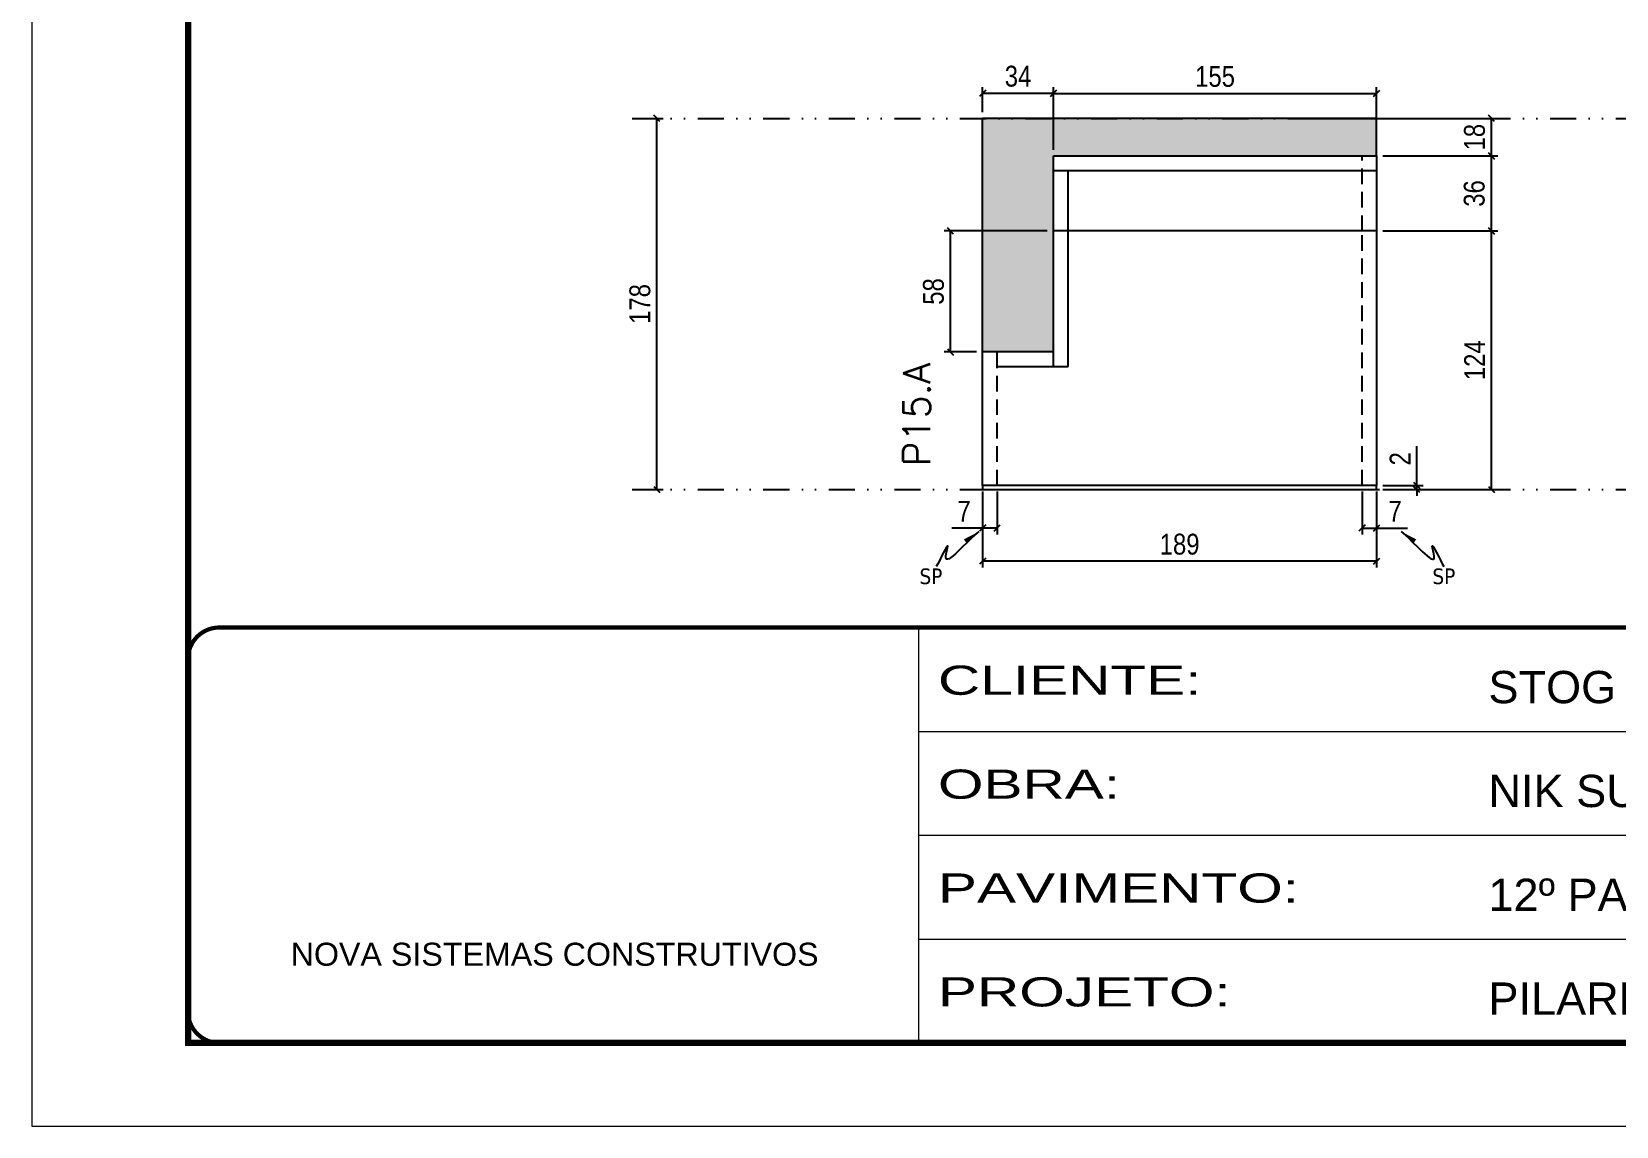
# Model space of a CAD drawing. Extents: x 808 to 7089, y -98 to 17032.
# Drawn here: x 5577 to 6337, y 13685 to 14210 of the extents above; entities that cross this region are included whole.
import ezdxf

# ---------------------------------------------------------------- set-up
doc = ezdxf.new("R2010")
doc.units = 0
for name, pattern in [('CONTINUO', [0]), ('DASHED', [0.75, 0.5, -0.25]), ('DIVIDE2', [0.625, 0.25, -0.125, 0, -0.125, 0, -0.125]), ('HIDDEN', [0.375, 0.25, -0.125])]:
    doc.linetypes.add(name, pattern=pattern)
for name, color, linetype in [('COTA', 241, 'Continuous'), ('Nível', 160, 'Continuous'), ('Painéis', 200, 'Continuous'), ('SARR_2.2x7', 40, 'Continuous'), ('Sarrafo de Pressão', 42, 'HIDDEN'), ('texto', 7, 'Continuous')]:
    doc.layers.add(name, color=color, linetype=linetype)
for name, color, linetype, lineweight in [('Folhas', 255, 'Continuous', 9), ('SARRAFO DE PRESSAO', 251, 'DASHED', 9), ('Texto Seção', 7, 'Continuous', 15)]:
    doc.layers.add(name, color=color, linetype=linetype, lineweight=lineweight)
doc.styles.add('ARIAL', font='arial.ttf')
doc.styles.add('COTA TECNICA', font='techl___.ttf', dxfattribs={"height": 10})
doc.styles.add('COTA TECNICA-50', font='techl___.ttf', dxfattribs={"height": 10})
doc.styles.add('REGUA-120', font='ROMANS.shx', dxfattribs={"height": 15})
doc.styles.get("Standard").update_dxf_attribs({"font": 'arial.ttf'})
doc.styles.add('Tecnologia', font='')
doc.styles.get('Tecnologia').set_extended_font_data('Forgotten Futurist')
doc.dimstyles.new('COTA PAINEL-50', dxfattribs={"dimtxt": 10, "dimasz": 3, "dimexe": 3, "dimexo": 3, "dimgap": 3, "dimtad": 1, "dimdec": 1, "dimzin": 12, "dimdsep": 46, "dimtxsty": 'COTA TECNICA-50', "dimblk1": 'OBLIQUE', "dimblk2": 'OBLIQUE', "dimsah": 1, "dimcen": 0.9, "dimclrd": 4, "dimclre": 4, "dimclrt": 240, "dimadec": 1, "dimazin": 3, "dimtfac": 1, "dimtdec": 1, "dimtmove": 0, "dimatfit": 3, "dimfxl": 1, "dimtolj": 1, "dimtzin": 12, "dimarcsym": 0})
doc.dimstyles.new('PAINEL', dxfattribs={"dimtxt": 10, "dimasz": 3, "dimexe": 3, "dimexo": 3, "dimgap": 3, "dimtad": 1, "dimdec": 1, "dimzin": 12, "dimdsep": 46, "dimtxsty": 'COTA TECNICA', "dimblk1": 'OBLIQUE', "dimblk2": 'OBLIQUE', "dimsah": 1, "dimcen": 0.9, "dimclrd": 4, "dimclre": 4, "dimclrt": 240, "dimadec": 1, "dimazin": 3, "dimtfac": 1, "dimtdec": 1, "dimtmove": 0, "dimatfit": 3, "dimfxl": 1, "dimtolj": 1, "dimtzin": 12, "dimarcsym": 0})
doc.dimstyles.get("Standard").update_dxf_attribs({"dimtxt": 0.18, "dimasz": 0.18, "dimexe": 0.18, "dimexo": 0.0625, "dimgap": 0.09, "dimtad": 0, "dimtih": 1, "dimtoh": 1, "dimdec": 4, "dimzin": 0, "dimdsep": 46, "dimtxsty": 'Standard', "dimcen": 0.09, "dimadec": 0, "dimazin": 0, "dimtfac": 1, "dimtdec": 4, "dimtofl": 0, "dimtmove": 0, "dimatfit": 3, "dimfxl": 1, "dimtolj": 1, "dimtzin": 0, "dimarcsym": 0})

# ---------------------------------------------------------------- blocks, each defined once
blk = doc.blocks.new('9999999999')
at = {"color": 30, "linetype": 'CONTINUO'}
for p, q in [((98564.56, 34230.21), (98564.56, 34429.45)), ((98564.56, 34379.64), (99583.98, 34379.64)), ((98564.56, 34329.83), (99487.98, 34329.83)), ((98564.56, 34280.02), (99487.98, 34280.02))]:
    blk.add_line(p, q, dxfattribs=at)
at = {"color": 30, "linetype": 'CONTINUO', "const_width": 2}
blk.add_lwpolyline([(99583.98, 34230.21), (99583.98, 34414.45, 0.414214), (99568.98, 34429.45), (98228.98, 34429.45, 0.414214), (98213.98, 34414.45), (98213.98, 34245.21, 0.414214), (98228.98, 34230.21), (99583.98, 34230.21)], format="xyb", dxfattribs=at)
at = {"layer": 'Folhas'}
blk.add_lwpolyline([(98138.98, 34190.21), (99623.98, 34190.21), (99623.98, 35240.21), (98138.98, 35240.21)], close=True, dxfattribs=at)
at = {"layer": 'Folhas', "color": 30, "const_width": 3}
blk.add_lwpolyline([(98213.98, 34230.21), (99583.98, 34230.21), (99583.98, 35200.21), (98213.98, 35200.21)], close=True, dxfattribs=at)
at = {"color": 7, "linetype": 'Continuous', "ltscale": 5, "style": 'ARIAL'}
for s, height, p in [('STOG', 15.483, (98837.68, 34393.13)), ('NIK SUNSET', 15.483, (98837.68, 34343.32)), ('12º PAVIMENTO', 15.4829, (98837.68, 34293.51)), ('NOVA SISTEMAS CONSTRUTIVOS', 11.0592, (98263.19, 34267.21)), ('PILARES', 15.483, (98837.68, 34243.7))]:
    blk.add_text(s, height=height, dxfattribs=at).set_placement(p)
at = {"layer": 'Folhas', "color": 7, "style": 'Tecnologia', "width": 1.5}
for s, p in [('CLIENTE:', (98573.65, 34397.17)), ('OBRA:', (98573.65, 34347.31)), ('PAVIMENTO:', (98573.65, 34297.5)), ('PROJETO:', (98573.65, 34247.69))]:
    blk.add_text(s, height=14, dxfattribs=at).set_placement(p)
blk = doc.blocks.new('_Oblique')
at = {"color": 0, "linetype": 'ByBlock', "lineweight": -2}
blk.add_line((-0.5, -0.5), (0.5, 0.5), dxfattribs=at)
blk = doc.blocks.new('*D1331')
at = {"layer": 'COTA', "color": 4, "lineweight": -2, "transparency": 16777216}
for p, q in [((5867.66, 14168.74), (5879.51, 14168.74)), ((5876.51, 13990.74), (5876.51, 14168.74)), ((5867.66, 13990.74), (5879.51, 13990.74))]:
    blk.add_line(p, q, dxfattribs=at)
at = {"layer": 'Defpoints', "color": 0, "transparency": 16777216}
for p in [(5864.66, 14168.74), (5876.51, 14168.74), (5864.66, 13990.74)]:
    blk.add_point(p, dxfattribs=at)
at = {"layer": 'COTA', "color": 4, "lineweight": -2, "transparency": 16777216, "xscale": 3, "yscale": 3, "zscale": 3}
for p, rotation in [((5876.51, 14168.74), 90), ((5876.51, 13990.74), 270)]:
    blk.add_blockref('_Oblique', p, dxfattribs=dict(at, rotation=rotation))
at = {"layer": 'COTA', "color": 240, "transparency": 16777216, "insert": (5868.42, 14079.74), "char_height": 10, "attachment_point": 5, "rotation": 90, "style": 'COTA TECNICA-50'}
blk.add_mtext('\\A1;178', dxfattribs=at)
blk = doc.blocks.new('*D1315')
at = {"layer": 'COTA', "color": 4, "lineweight": -2, "transparency": 16777216}
for p, q in [((6032.75, 13989.74), (6032.75, 13953.38)), ((6221.75, 13989.74), (6221.75, 13953.38)), ((6221.75, 13956.38), (6032.75, 13956.38))]:
    blk.add_line(p, q, dxfattribs=at)
at = {"layer": 'Defpoints', "color": 0, "transparency": 16777216}
for p in [(6032.75, 13992.74), (6221.75, 13992.74), (6032.75, 13956.38)]:
    blk.add_point(p, dxfattribs=at)
at = {"layer": 'COTA', "color": 4, "lineweight": -2, "transparency": 16777216, "xscale": 3, "yscale": 3, "zscale": 3, "rotation": 180}
blk.add_blockref('_Oblique', (6032.75, 13956.38), dxfattribs=at)
at = {"layer": 'COTA', "color": 4, "lineweight": -2, "transparency": 16777216, "xscale": 3, "yscale": 3, "zscale": 3}
blk.add_blockref('_Oblique', (6221.75, 13956.38), dxfattribs=at)
at = {"layer": 'COTA', "color": 240, "transparency": 16777216, "insert": (6127.25, 13964.48), "char_height": 10, "attachment_point": 5, "style": 'COTA TECNICA'}
blk.add_mtext('\\A1;189', dxfattribs=at)
blk = doc.blocks.new('*D1316')
at = {"layer": 'COTA', "color": 4, "lineweight": -2, "transparency": 16777216}
for p, q in [((6214.75, 13989.74), (6214.75, 13969.23)), ((6221.75, 13987.74), (6221.75, 13969.23)), ((6214.75, 13972.23), (6221.75, 13972.23)), ((6221.75, 13972.23), (6236.48, 13972.23))]:
    blk.add_line(p, q, dxfattribs=at)
at = {"layer": 'Defpoints', "color": 0, "transparency": 16777216}
for p in [(6214.75, 13992.74), (6221.75, 13990.74), (6221.75, 13972.23)]:
    blk.add_point(p, dxfattribs=at)
at = {"layer": 'COTA', "color": 4, "lineweight": -2, "transparency": 16777216, "xscale": 3, "yscale": 3, "zscale": 3, "rotation": 180}
blk.add_blockref('_Oblique', (6214.75, 13972.23), dxfattribs=at)
at = {"layer": 'COTA', "color": 4, "lineweight": -2, "transparency": 16777216, "xscale": 3, "yscale": 3, "zscale": 3}
blk.add_blockref('_Oblique', (6221.75, 13972.23), dxfattribs=at)
at = {"layer": 'COTA', "color": 240, "transparency": 16777216, "insert": (6230.61, 13980.3), "char_height": 10, "attachment_point": 5, "style": 'COTA TECNICA-50'}
blk.add_mtext('\\A1;7', dxfattribs=at)
blk = doc.blocks.new('*D1317')
at = {"layer": 'COTA', "color": 4, "lineweight": -2, "transparency": 16777216}
for p, q in [((6032.75, 13987.74), (6032.75, 13969.23)), ((6039.75, 13989.74), (6039.75, 13969.23)), ((6032.75, 13972.23), (6018.02, 13972.23)), ((6039.75, 13972.23), (6032.75, 13972.23))]:
    blk.add_line(p, q, dxfattribs=at)
at = {"layer": 'Defpoints', "color": 0, "transparency": 16777216}
for p in [(6039.75, 13992.74), (6032.75, 13990.74), (6032.75, 13972.23)]:
    blk.add_point(p, dxfattribs=at)
at = {"layer": 'COTA', "color": 4, "lineweight": -2, "transparency": 16777216, "xscale": 3, "yscale": 3, "zscale": 3, "rotation": 180}
blk.add_blockref('_Oblique', (6032.75, 13972.23), dxfattribs=at)
at = {"layer": 'COTA', "color": 4, "lineweight": -2, "transparency": 16777216, "xscale": 3, "yscale": 3, "zscale": 3}
blk.add_blockref('_Oblique', (6039.75, 13972.23), dxfattribs=at)
at = {"layer": 'COTA', "color": 240, "transparency": 16777216, "insert": (6023.88, 13980.3), "char_height": 10, "attachment_point": 5, "style": 'COTA TECNICA-50'}
blk.add_mtext('\\A1;7', dxfattribs=at)
blk = doc.blocks.new('*D1318')
at = {"layer": 'COTA', "color": 4, "linetype": 'ByBlock', "lineweight": -2, "transparency": 16777216}
for p, q in [((6224.75, 14114.74), (6279.83, 14114.74)), ((6276.83, 13990.74), (6276.83, 14114.74)), ((6224.75, 13990.74), (6279.83, 13990.74))]:
    blk.add_line(p, q, dxfattribs=at)
at = {"layer": 'Defpoints', "color": 0, "linetype": 'ByBlock', "transparency": 16777216}
for p in [(6221.75, 14114.74), (6276.83, 14114.74), (6221.75, 13990.74)]:
    blk.add_point(p, dxfattribs=at)
at = {"layer": 'COTA', "color": 4, "linetype": 'ByBlock', "lineweight": -2, "transparency": 16777216, "xscale": 3, "yscale": 3, "zscale": 3}
for p, rotation in [((6276.83, 14114.74), 90), ((6276.83, 13990.74), 270)]:
    blk.add_blockref('_Oblique', p, dxfattribs=dict(at, rotation=rotation))
at = {"layer": 'COTA', "color": 240, "linetype": 'ByBlock', "transparency": 16777216, "insert": (6268.76, 14052.74), "char_height": 10, "attachment_point": 5, "rotation": 90, "style": 'COTA TECNICA'}
blk.add_mtext('\\A1;124', dxfattribs=at)
blk = doc.blocks.new('*D1319')
at = {"layer": 'COTA', "color": 4, "lineweight": -2, "transparency": 16777216}
for p, q in [((6241, 13992.74), (6241, 14011.54)), ((6224.75, 13992.74), (6244, 13992.74)), ((6241, 13990.74), (6241, 13992.74)), ((6224.75, 13990.74), (6244, 13990.74)), ((6241, 13990.74), (6241, 13987.74))]:
    blk.add_line(p, q, dxfattribs=at)
at = {"layer": 'Defpoints', "color": 0, "transparency": 16777216}
for p in [(6221.75, 13992.74), (6221.75, 13990.74), (6241, 13990.74)]:
    blk.add_point(p, dxfattribs=at)
at = {"layer": 'COTA', "color": 4, "lineweight": -2, "transparency": 16777216, "xscale": 3, "yscale": 3, "zscale": 3}
for p, rotation in [((6241, 13992.74), 270), ((6241, 13990.74), 90)]:
    blk.add_blockref('_Oblique', p, dxfattribs=dict(at, rotation=rotation))
at = {"layer": 'COTA', "color": 240, "transparency": 16777216, "insert": (6233, 14005.49), "char_height": 10, "attachment_point": 5, "rotation": 90, "style": 'COTA TECNICA-50'}
blk.add_mtext('\\A1;2', dxfattribs=at)
blk = doc.blocks.new('*D1320')
at = {"layer": 'COTA', "color": 4, "linetype": 'ByBlock', "lineweight": -2, "transparency": 16777216}
for p, q in [((6224.75, 14114.74), (6279.83, 14114.74)), ((6276.83, 13990.74), (6276.83, 14114.74)), ((6224.75, 13990.74), (6279.83, 13990.74))]:
    blk.add_line(p, q, dxfattribs=at)
at = {"layer": 'Defpoints', "color": 0, "linetype": 'ByBlock', "transparency": 16777216}
for p in [(6221.75, 14114.74), (6276.83, 14114.74), (6221.75, 13990.74)]:
    blk.add_point(p, dxfattribs=at)
at = {"layer": 'COTA', "color": 4, "linetype": 'ByBlock', "lineweight": -2, "transparency": 16777216, "xscale": 3, "yscale": 3, "zscale": 3}
for p, rotation in [((6276.83, 14114.74), 90), ((6276.83, 13990.74), 270)]:
    blk.add_blockref('_Oblique', p, dxfattribs=dict(at, rotation=rotation))
at = {"layer": 'COTA', "color": 240, "linetype": 'ByBlock', "transparency": 16777216, "insert": (6268.76, 14052.74), "char_height": 10, "attachment_point": 5, "rotation": 90, "style": 'COTA TECNICA'}
blk.add_mtext('\\A1;124', dxfattribs=at)
blk = doc.blocks.new('*D1314')
at = {"layer": 'COTA', "color": 4, "lineweight": -2, "transparency": 16777216}
for p, q in [((6190.75, 14168.74), (6279.83, 14168.74)), ((6276.83, 14150.74), (6276.83, 14168.74)), ((6224.75, 14150.74), (6279.83, 14150.74))]:
    blk.add_line(p, q, dxfattribs=at)
at = {"layer": 'Defpoints', "color": 0, "transparency": 16777216}
for p in [(6187.75, 14168.74), (6276.83, 14168.74), (6221.75, 14150.74)]:
    blk.add_point(p, dxfattribs=at)
at = {"layer": 'COTA', "color": 4, "lineweight": -2, "transparency": 16777216, "xscale": 3, "yscale": 3, "zscale": 3}
for p, rotation in [((6276.83, 14168.74), 90), ((6276.83, 14150.74), 270)]:
    blk.add_blockref('_Oblique', p, dxfattribs=dict(at, rotation=rotation))
at = {"layer": 'COTA', "color": 240, "transparency": 16777216, "insert": (6268.73, 14159.74), "char_height": 10, "attachment_point": 5, "rotation": 90, "style": 'COTA TECNICA-50'}
blk.add_mtext('\\A1;18', dxfattribs=at)
blk = doc.blocks.new('*D1333')
at = {"layer": 'COTA', "color": 4, "lineweight": -2, "transparency": 16777216}
for p, q in [((6032.75, 14171.74), (6032.75, 14183.71)), ((6066.75, 14153.74), (6066.75, 14183.71)), ((6066.75, 14180.71), (6032.75, 14180.71))]:
    blk.add_line(p, q, dxfattribs=at)
at = {"layer": 'Defpoints', "color": 0, "transparency": 16777216}
for p in [(6032.75, 14180.71), (6032.75, 14168.74), (6066.75, 14150.74)]:
    blk.add_point(p, dxfattribs=at)
at = {"layer": 'COTA', "color": 4, "lineweight": -2, "transparency": 16777216, "xscale": 3, "yscale": 3, "zscale": 3, "rotation": 180}
blk.add_blockref('_Oblique', (6032.75, 14180.71), dxfattribs=at)
at = {"layer": 'COTA', "color": 4, "lineweight": -2, "transparency": 16777216, "xscale": 3, "yscale": 3, "zscale": 3}
blk.add_blockref('_Oblique', (6066.75, 14180.71), dxfattribs=at)
at = {"layer": 'COTA', "color": 240, "transparency": 16777216, "insert": (6049.75, 14188.93), "char_height": 10, "attachment_point": 5, "style": 'COTA TECNICA'}
blk.add_mtext('\\A1;34', dxfattribs=at)
blk = doc.blocks.new('*D1334')
at = {"layer": 'COTA', "color": 4, "lineweight": -2, "transparency": 16777216}
for p, q in [((6063.75, 14114.74), (6014.34, 14114.74)), ((6017.34, 14056.74), (6017.34, 14114.74)), ((6029.75, 14056.74), (6014.34, 14056.74))]:
    blk.add_line(p, q, dxfattribs=at)
at = {"layer": 'Defpoints', "color": 0, "transparency": 16777216}
for p in [(6017.34, 14114.74), (6066.75, 14114.74), (6032.75, 14056.74)]:
    blk.add_point(p, dxfattribs=at)
at = {"layer": 'COTA', "color": 4, "lineweight": -2, "transparency": 16777216, "xscale": 3, "yscale": 3, "zscale": 3}
for p, rotation in [((6017.34, 14114.74), 90), ((6017.34, 14056.74), 270)]:
    blk.add_blockref('_Oblique', p, dxfattribs=dict(at, rotation=rotation))
at = {"layer": 'COTA', "color": 240, "transparency": 16777216, "insert": (6009.21, 14085.74), "char_height": 10, "attachment_point": 5, "rotation": 90, "style": 'COTA TECNICA'}
blk.add_mtext('\\A1;58', dxfattribs=at)
blk = doc.blocks.new('*D1335')
at = {"layer": 'COTA', "color": 4, "lineweight": -2, "transparency": 16777216}
for p, q in [((6224.75, 14150.74), (6279.83, 14150.74)), ((6276.83, 14114.74), (6276.83, 14150.74)), ((6224.75, 14114.74), (6279.83, 14114.74))]:
    blk.add_line(p, q, dxfattribs=at)
at = {"layer": 'Defpoints', "color": 0, "transparency": 16777216}
for p in [(6221.75, 14150.74), (6276.83, 14150.74), (6221.75, 14114.74)]:
    blk.add_point(p, dxfattribs=at)
at = {"layer": 'COTA', "color": 4, "lineweight": -2, "transparency": 16777216, "xscale": 3, "yscale": 3, "zscale": 3}
for p, rotation in [((6276.83, 14150.74), 90), ((6276.83, 14114.74), 270)]:
    blk.add_blockref('_Oblique', p, dxfattribs=dict(at, rotation=rotation))
at = {"layer": 'COTA', "color": 240, "transparency": 16777216, "insert": (6268.61, 14132.74), "char_height": 10, "attachment_point": 5, "rotation": 90, "style": 'COTA TECNICA'}
blk.add_mtext('\\A1;36', dxfattribs=at)
blk = doc.blocks.new('*D1339')
at = {"layer": 'COTA', "color": 4, "lineweight": -2, "transparency": 16777216}
for p, q in [((6066.75, 14153.74), (6066.75, 14183.71)), ((6221.75, 14153.74), (6221.75, 14183.71)), ((6066.75, 14180.71), (6221.75, 14180.71))]:
    blk.add_line(p, q, dxfattribs=at)
at = {"layer": 'Defpoints', "color": 0, "transparency": 16777216}
for p in [(6221.75, 14180.71), (6066.75, 14150.74), (6221.75, 14150.74)]:
    blk.add_point(p, dxfattribs=at)
at = {"layer": 'COTA', "color": 4, "lineweight": -2, "transparency": 16777216, "xscale": 3, "yscale": 3, "zscale": 3, "rotation": 180}
blk.add_blockref('_Oblique', (6066.75, 14180.71), dxfattribs=at)
at = {"layer": 'COTA', "color": 4, "lineweight": -2, "transparency": 16777216, "xscale": 3, "yscale": 3, "zscale": 3}
blk.add_blockref('_Oblique', (6221.75, 14180.71), dxfattribs=at)
at = {"layer": 'COTA', "color": 240, "transparency": 16777216, "insert": (6144.25, 14188.82), "char_height": 10, "attachment_point": 5, "style": 'COTA TECNICA'}
blk.add_mtext('\\A1;155', dxfattribs=at)

msp = doc.modelspace()

# ---------------------------------------------------------------- hatches: boundary and pattern name
at = {"layer": 'COTA', "linetype": 'ByBlock'}
h = msp.add_hatch(dxfattribs=at)
h.set_pattern_fill('AR-CONC', color=256, scale=0.03)
h.paths.add_polyline_path([(6066.75, 14150.74), (6221.75, 14150.74), (6221.75, 14168.74), (6032.75, 14168.74), (6032.75, 14056.74), (6066.75, 14056.74)])

# ---------------------------------------------------------------- linework, layer by layer
for p, q in [((6032.75, 14056.74), (6032.75, 14168.74)), ((6221.75, 14168.74), (6032.75, 14168.74)), ((6221.75, 14168.74), (6221.75, 14168.74)), ((6221.75, 14150.74), (6221.75, 14168.74))]:
    msp.add_line(p, q, dxfattribs=at)
at = {"layer": 'Nível', "color": 4, "linetype": 'DIVIDE2', "ltscale": 50}
for p, q in [((5864.66, 14168.74), (7021.67, 14168.74)), ((5864.66, 13990.74), (7021.67, 13990.74))]:
    msp.add_line(p, q, dxfattribs=at)
at = {"layer": 'Painéis'}
for p, q in [((6066.75, 14150.74), (6221.75, 14150.74)), ((6066.75, 14056.74), (6066.75, 14150.74)), ((6221.75, 14150.74), (6221.75, 13992.74)), ((6221.75, 14114.74), (6066.75, 14114.74)), ((6032.75, 13992.74), (6032.75, 14056.74)), ((6066.75, 14056.74), (6032.75, 14056.74)), ((6221.75, 13992.74), (6032.75, 13992.74)), ((6221.75, 13992.74), (6032.75, 13992.74)), ((6032.75, 13992.74), (6032.75, 13990.74)), ((6221.75, 13990.74), (6221.75, 13992.74)), ((6032.75, 13990.74), (6221.75, 13990.74))]:
    msp.add_line(p, q, dxfattribs=at)
at = {"layer": 'SARR_2.2x7'}
for p, q in [((6066.75, 14143.74), (6221.75, 14143.74)), ((6073.75, 14114.74), (6073.75, 14143.74)), ((6073.75, 14049.74), (6073.75, 14114.74)), ((6066.75, 14049.74), (6066.75, 14056.74)), ((6039.75, 14049.74), (6073.75, 14049.74))]:
    msp.add_line(p, q, dxfattribs=at)
at = {"layer": 'Sarrafo de Pressão', "ltscale": 30}
for p, q in [((6214.75, 14114.74), (6214.75, 14150.74)), ((6214.75, 13992.74), (6214.75, 14114.74)), ((6039.75, 13992.74), (6039.75, 14056.74))]:
    msp.add_line(p, q, dxfattribs=at)

# ---------------------------------------------------------------- block references
at = {"layer": 'SARRAFO DE PRESSAO', "color": 6, "linetype": 'ByBlock'}
msp.add_blockref('9999999999', (-92562.31, -20504.88), dxfattribs=at)

# ---------------------------------------------------------------- texts
at = {"layer": 'texto', "color": 0, "char_height": 7.5, "attachment_point": 5}
for insert in [(6007.97, 13949.06), (6253.99, 13949.06)]:
    msp.add_mtext('{\\fTahoma|b0|i0|c0|p34;\\C4;SP}', dxfattribs=dict(at, insert=insert))
at = {"layer": 'Texto Seção', "insert": (6007.64, 14001.99), "char_height": 13, "width": 285.3299, "attachment_point": 7, "rotation": 90, "style": 'REGUA-120'}
msp.add_mtext('P15.A', dxfattribs=at)

# ---------------------------------------------------------------- dimensions: what is measured, and where the dimension line sits
at = {"layer": 'COTA'}
for base, p1, p2, dimstyle, picture, middle in [((6032.75, 14180.71), (6066.75, 14150.74), (6032.75, 14168.74), 'PAINEL', '*D1333', (6049.75, 14188.93)), ((6221.75, 14180.71), (6066.75, 14150.74), (6221.75, 14150.74), 'PAINEL', '*D1339', (6144.25, 14188.82)), ((6221.75, 13972.23), (6214.75, 13992.74), (6221.75, 13990.74), 'COTA PAINEL-50', '*D1316', (6230.61, 13980.3))]:
    dim = msp.add_linear_dim(base=base, p1=p1, p2=p2, dimstyle=dimstyle, dxfattribs=at)
    dim.commit()
    dim.dimension.update_dxf_attribs({"geometry": picture, "text_midpoint": middle})
for base, p1, p2, angle, dimstyle, picture, middle in [((5876.51, 14168.74), (5864.66, 13990.74), (5864.66, 14168.74), 90, 'COTA PAINEL-50', '*D1331', (5868.42, 14079.74)), ((6276.83, 14168.74), (6221.75, 14150.74), (6187.75, 14168.74), 90, 'COTA PAINEL-50', '*D1314', (6268.73, 14159.74)), ((6276.83, 14150.74), (6221.75, 14114.74), (6221.75, 14150.74), 90, 'PAINEL', '*D1335', (6268.61, 14132.74)), ((6017.34, 14114.74), (6032.75, 14056.74), (6066.75, 14114.74), 90, 'PAINEL', '*D1334', (6009.21, 14085.74)), ((6032.75, 13972.23), (6039.75, 13992.74), (6032.75, 13990.74), 180, 'COTA PAINEL-50', '*D1317', (6023.88, 13980.3))]:
    dim = msp.add_linear_dim(base=base, p1=p1, p2=p2, angle=angle, dimstyle=dimstyle, dxfattribs=at)
    dim.commit()
    dim.dimension.update_dxf_attribs({"geometry": picture, "text_midpoint": middle})
at = {"layer": 'COTA', "linetype": 'ByBlock'}
for picture in ['*D1318', '*D1320']:
    dim = msp.add_aligned_dim(p1=(6221.75, 13990.74), p2=(6221.75, 14114.74), distance=-55.08, dimstyle='PAINEL', dxfattribs=at)
    dim.commit()
    dim.dimension.update_dxf_attribs({"geometry": picture, "text_midpoint": (6268.76, 14052.74)})
at = {"layer": 'COTA'}
dim = msp.add_linear_dim(base=(6241, 13990.74), p1=(6221.75, 13992.74), p2=(6221.75, 13990.74), angle=90, dimstyle='COTA PAINEL-50', dxfattribs=at)
dim.commit()
dim.dimension.update_dxf_attribs({"geometry": '*D1319', "text_midpoint": (6241, 14005.49), "dimtype": 160})
dim = msp.add_linear_dim(base=(6032.75, 13956.38), p1=(6221.75, 13992.74), p2=(6032.75, 13992.74), angle=180, dimstyle='PAINEL', override={"dimarcsym": 2}, dxfattribs=at)
dim.commit()
dim.dimension.update_dxf_attribs({"geometry": '*D1315', "text_midpoint": (6127.25, 13964.48)})

# ---------------------------------------------------------------- leaders
at = {"layer": 'COTA', "path_type": 1}
for points in [[(6030.92, 13970.56), (6015.13, 13958.72), (6016.06, 13963.53), (6010.5, 13953.75)], [(6233.58, 13970.56), (6249.36, 13958.72), (6248.44, 13963.53), (6253.99, 13953.75)]]:
    msp.add_leader(points, dimstyle='Standard', override={"dimasz": 8}, dxfattribs=at)

doc.saveas('drawing.dxf')
